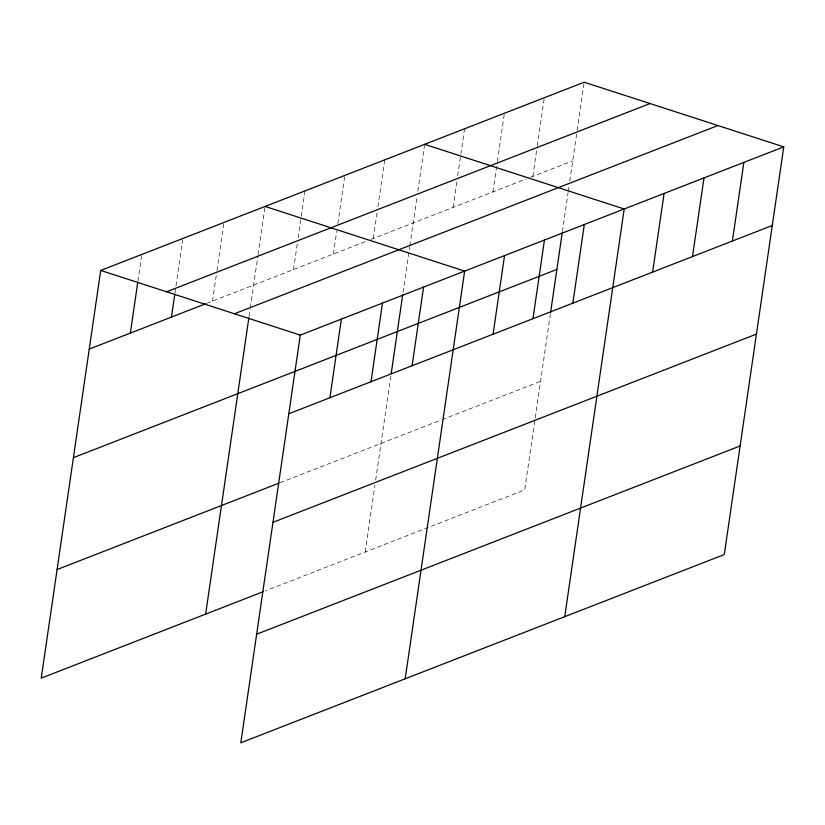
<?xml version="1.0" encoding="UTF-8"?>
<svg xmlns="http://www.w3.org/2000/svg" width="825" height="825" viewBox="0 0 825 825"><rect width="100%" height="100%" fill="white"/><g stroke="black" fill="none" stroke-linecap="round" stroke-linejoin="round"><path stroke-width="0.62" stroke-dasharray="4.12 3.09" d="M137.93 281.088L141.632 255.719M174.952 292.988L182.727 239.714M212.53 301.084L216.789 271.92M216.975 270.652L224.008 222.451M249.026 316.656L250.13 309.076M250.315 307.818L257.885 255.915M258.07 254.647L265.103 206.446M293.514 269.558L297.402 242.921M298.145 237.847L301.104 217.553M301.29 216.284L304.992 190.915M333.403 254.028L336.734 231.196M337.838 223.585L344.871 175.395M373.292 238.497L377.169 211.86M377.912 206.786L384.759 159.864M365.176 552.007L374.932 485.09M375.674 480.037L391.029 374.777M403.043 292.411L409.674 246.964M409.86 245.695L417.058 196.329M417.801 191.256L424.648 144.334M453.059 207.436L456.947 180.809M457.689 175.735L460.649 155.44M460.835 154.172L464.537 128.803M492.948 191.916L497.197 162.742M497.382 161.473L504.415 113.273M532.837 176.385L537.085 147.211M537.271 145.943L544.304 97.742M550.388 313.933L524.721 489.895L265.454 590.834M562.403 231.557L568.116 192.421M568.301 191.153L569.033 186.099M569.766 181.057L576.974 131.68M577.16 130.412L584.193 82.211M206.662 303.373L366.248 241.24M370.941 239.415L525.793 179.118M530.485 177.292L572.715 160.854M280.129 482.707L440.839 420.131M442.014 419.677L540.561 381.305"/><path stroke-width="1.24" d="M783.75 146.871L300.279 335.105L240.807 742.789L724.278 554.555L783.75 146.871L584.193 82.211L100.722 270.445L41.25 678.129L263.113 591.742M130.35 333.083L137.744 282.356M171.445 317.089L174.776 294.257M205.631 614.13L248.841 317.914M329.907 397.753L341.375 319.11M371.002 381.748L382.47 303.105M391.215 373.508L402.672 294.938M412.098 365.743L423.565 287.11M405.188 678.789L464.661 271.105L265.103 206.446M493.072 334.218L504.549 255.585M532.96 318.687L544.438 240.054M550.574 312.654L562.217 232.815M572.849 303.157L584.317 224.524M564.733 616.667L624.205 208.993L424.648 144.334M652.616 272.106L664.094 193.463M692.505 256.575L703.983 177.932M732.394 241.044L743.861 162.401M166.578 291.782L650.048 103.548M89.255 349.088L205.487 303.827M234.434 313.768L717.894 125.534M73.415 457.669L556.875 269.435M288.812 413.748L772.283 225.514M57.09 569.539L278.953 483.161M272.972 522.328L756.442 334.094M256.647 634.208L740.118 445.964M100.722 270.445L300.279 335.105"/></g></svg>
